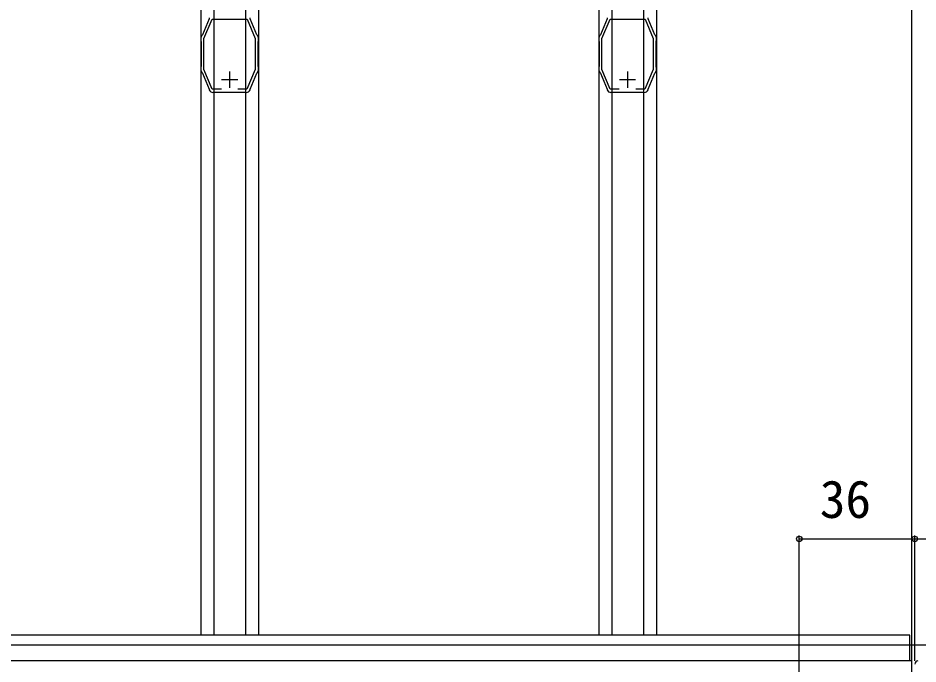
# Model space of a CAD drawing. Units: millimetres, scale not verified. Extents: x -700 to 700, y -1044 to 1038.
# Drawn here: x 226 to 506.5, y -511.7 to -310.4 of the extents above; entities that cross this region are included whole.
import ezdxf
from ezdxf.enums import TextEntityAlignment as Align

# ---------------------------------------------------------------- set-up
doc = ezdxf.new("R2010")
doc.units = ezdxf.units.MM
doc.header["$LTSCALE"] = 6
for name, color, linetype in [('0-2_YKK_11', 7, 'Continuous'), ('0-3_YKK_11E', 7, 'Continuous'), ('0-4_YKK_12', 2, 'Continuous'), ('0-6_YKK_D', 6, 'Continuous')]:
    doc.layers.add(name, color=color, linetype=linetype)
doc.styles.add('ＭＳ ゴシック', font='')
doc.styles.get('ＭＳ ゴシック').set_extended_font_data('MS Gothic')

msp = doc.modelspace()

# ---------------------------------------------------------------- linework, layer by layer
at = {"layer": '0-2_YKK_11'}
msp.add_arc((506.5, -511.7), 1, 90.00001, 179.99999, dxfattribs=at)
at = {"layer": '0-3_YKK_11E'}
for p, q in [((292, -327.1), (292, -332.1)), ((416, -327.1), (416, -332.1)), ((289.5, -329.6), (294.5, -329.6)), ((413.5, -329.6), (418.5, -329.6))]:
    msp.add_line(p, q, dxfattribs=at)
for points in [[(285.613, -310.383), (285.597, -310.538), (285.591, -310.675), (283.512, -315.619), (283.415, -315.721), (283.317, -315.824), (283.117, -316.301)], [(289.41, -332.6), (286.598, -332.6), (284, -326.418), (284, -316.782), (286.556, -310.7), (297.444, -310.7), (300, -316.781), (300, -326.418), (297.402, -332.6), (294.59, -332.6)], [(300.883, -316.301), (300.683, -315.824), (300.585, -315.721), (300.488, -315.619), (298.409, -310.675), (298.403, -310.538), (298.388, -310.383)], [(409.613, -310.383), (409.597, -310.538), (409.591, -310.675), (407.512, -315.619), (407.415, -315.721), (407.317, -315.824), (407.117, -316.301)], [(413.41, -332.6), (410.598, -332.6), (408, -326.418), (408, -316.782), (410.556, -310.7), (421.444, -310.7), (424, -316.781), (424, -326.418), (421.402, -332.6), (418.59, -332.6)], [(424.883, -316.301), (424.683, -315.824), (424.585, -315.721), (424.488, -315.619), (422.409, -310.675), (422.403, -310.538), (422.388, -310.383)], [(283, -316.882), (283, -317.4), (283.05, -317.532), (283.1, -317.665), (283.1, -325.535), (283.05, -325.668), (283, -325.8), (283, -326.318)], [(301, -326.318), (301, -325.8), (300.95, -325.668), (300.9, -325.535), (300.9, -317.665), (300.95, -317.532), (301, -317.4), (301, -316.882)], [(407, -316.882), (407, -317.4), (407.05, -317.532), (407.1, -317.665), (407.1, -325.535), (407.05, -325.668), (407, -325.8), (407, -326.318)], [(425, -326.318), (425, -325.8), (424.95, -325.668), (424.9, -325.535), (424.9, -317.665), (424.95, -317.532), (425, -317.4), (425, -316.882)], [(283.117, -326.899), (283.317, -327.376), (283.415, -327.479), (283.512, -327.581), (285.591, -332.525), (285.597, -332.662), (285.612, -332.817)], [(298.388, -332.817), (298.403, -332.662), (298.409, -332.525), (300.488, -327.581), (300.585, -327.479), (300.683, -327.376), (300.883, -326.899)], [(407.117, -326.899), (407.317, -327.376), (407.415, -327.479), (407.512, -327.581), (409.591, -332.525), (409.597, -332.662), (409.612, -332.817)], [(422.388, -332.817), (422.403, -332.662), (422.409, -332.525), (424.488, -327.581), (424.585, -327.479), (424.683, -327.376), (424.883, -326.899)], [(286.78, -333.593), (286.929, -333.547), (287.057, -333.5), (296.943, -333.5), (297.071, -333.547), (297.22, -333.593)], [(410.78, -333.593), (410.929, -333.547), (411.057, -333.5), (420.943, -333.5), (421.071, -333.547), (421.22, -333.593)]]:
    msp.add_lwpolyline(points, dxfattribs=at)
for centre, start, end in [((284.5, -316.882), 157.21229, 180.00002), ((299.5, -316.882), 359.99994, 22.78745), ((408.5, -316.882), 157.21229, 180.00002), ((423.5, -316.882), 359.99994, 22.78745), ((284.5, -326.318), 179.99992, 202.78766), ((299.5, -326.318), 337.21227, 0), ((408.5, -326.318), 179.99992, 202.78766), ((423.5, -326.318), 337.21227, 0), ((286.93, -332.1), 208.55653, 264.26086), ((297.07, -332.1), 275.73917, 331.44408), ((410.93, -332.1), 208.55653, 264.26086), ((421.07, -332.1), 275.73917, 331.44408)]:
    msp.add_arc(centre, 1.5, start, end, dxfattribs=at)
at = {"layer": '0-4_YKK_12'}
for p, q in [((504.5, -77.7), (504.5, -522.2)), ((283, -158.7), (283, -502.7)), ((287.057, -158.7), (287.057, -502.7)), ((296.943, -158.7), (296.943, -502.7)), ((301, -158.7), (301, -502.7)), ((407, -158.7), (407, -502.7)), ((411.057, -158.7), (411.057, -502.7)), ((420.943, -158.7), (420.943, -502.7)), ((425, -158.7), (425, -502.7)), ((504, -502.7), (57.5, -502.7)), ((504, -510.7), (504, -502.7)), ((-610.5, -505.7), (579.5, -505.7)), ((504.5, -510.7), (-420.5, -510.7)), ((504, -510.7), (57.5, -510.7)), ((504.5, -510.7), (504.5, -522.2))]:
    msp.add_line(p, q, dxfattribs=at)
at = {"layer": '0-6_YKK_D'}
for p, q in [((469.5, -518.5), (469.5, -471.7)), ((469.5, -472.7), (505.5, -472.7)), ((505.5, -510.7), (505.5, -471.7)), ((505.5, -510.7), (505.5, -471.7))]:
    msp.add_line(p, q, dxfattribs=at)
msp.add_lwpolyline([(505.5, -472.7), (542, -472.7), (588.673, -472.7)], dxfattribs=at)
for centre in [(469.5, -472.7), (505.5, -472.7), (505.5, -472.7)]:
    msp.add_circle(centre, 0.85, dxfattribs=at)

# ---------------------------------------------------------------- texts
at = {"layer": '0-6_YKK_D', "style": 'ＭＳ ゴシック'}
msp.add_text('36', height=11.73, dxfattribs=at).set_placement((475.909, -469.7), align=Align.BOTTOM_LEFT)

doc.saveas('drawing.dxf')
